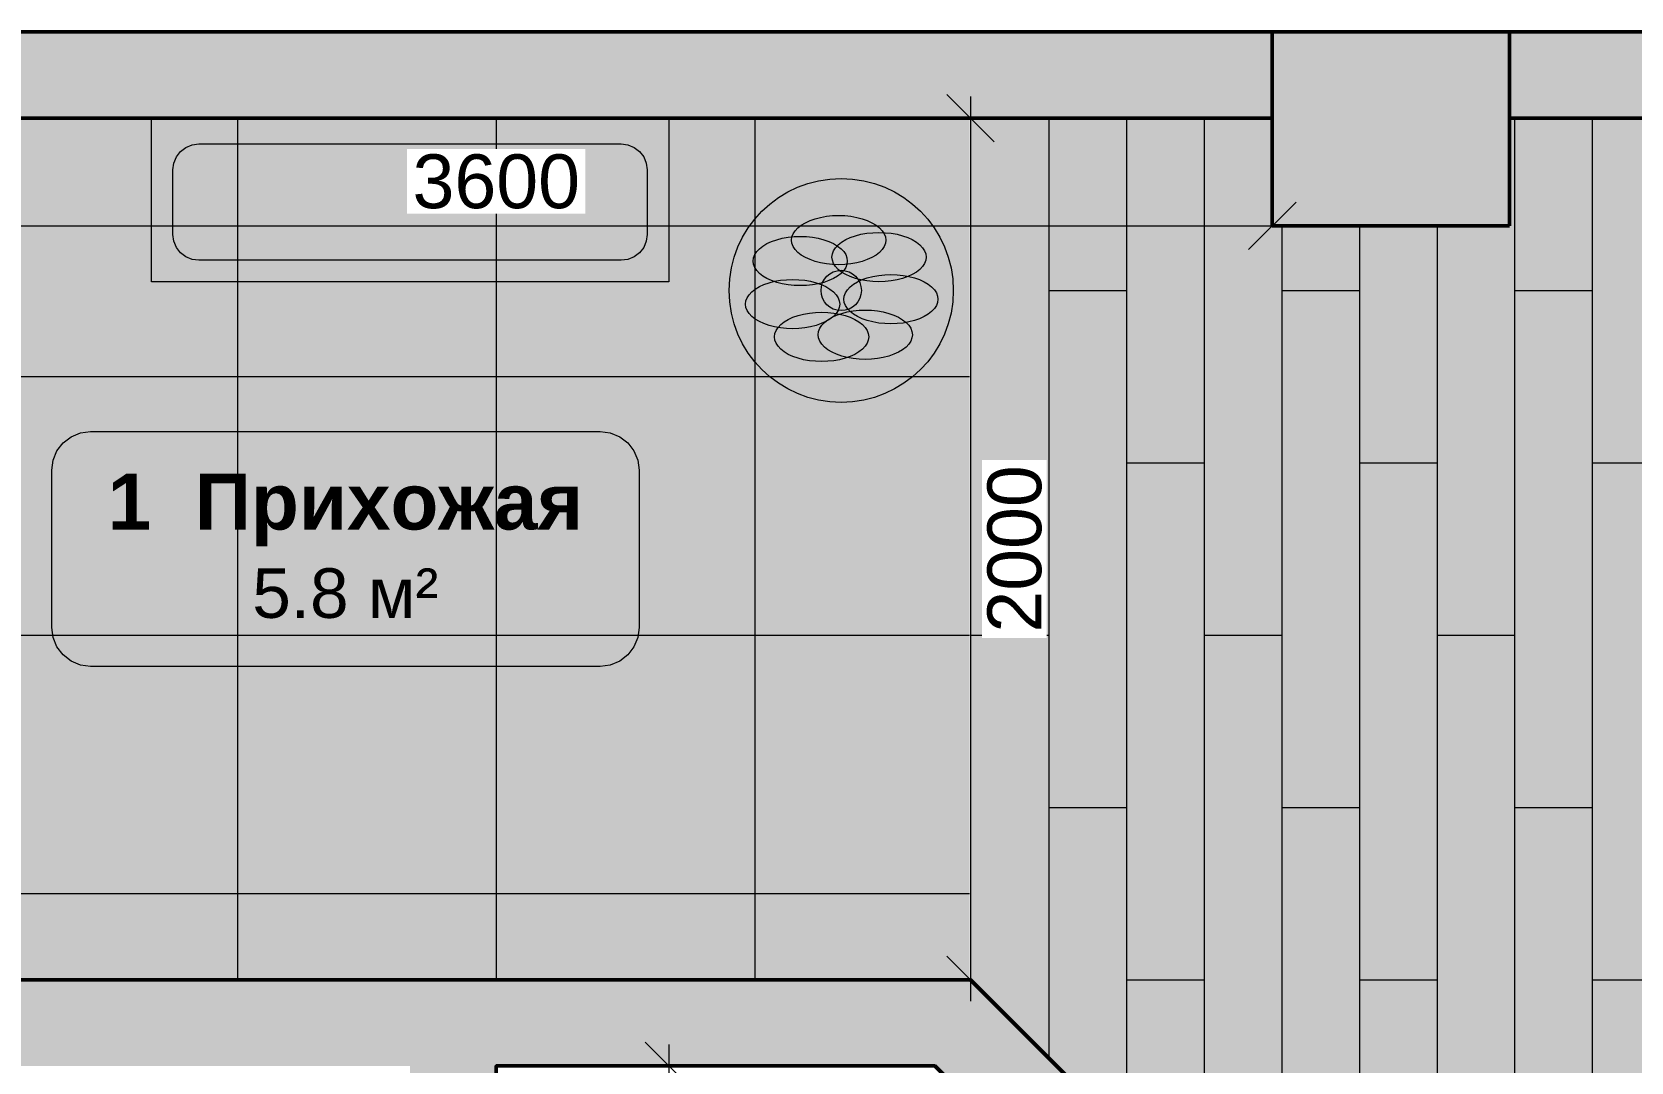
# Model space of a CAD drawing. Header units: millimetres. Extents: x 0 to 11500, y 0 to 14350.
# Drawn here: x 1923 to 5632, y 11959 to 14350 of the extents above; entities that cross this region are included whole.
import ezdxf
from ezdxf.enums import TextEntityAlignment as Align

# ---------------------------------------------------------------- set-up
doc = ezdxf.new("R2010")
doc.units = ezdxf.units.MM
for name, color, linetype, lineweight, true_color in [('A-COLS', 7, 'Continuous', 50, 0x000000), ('A-DIMS', 7, 'Continuous', 13, 0x000000), ('A-TEXT', 7, 'Continuous', 18, 0x000000), ('A-WALL', 7, 'Continuous', 50, 0x000000), ('A-WALL-FILL', 7, 'Continuous', 13, 0x999999), ('I-FLOOR', 7, 'Continuous', 13, 0x595959), ('I-FLOOR-PAT', 7, 'Continuous', 13, 0x595959), ('I-FURN', 7, 'Continuous', 13, 0x595959), ('I-LABEL', 7, 'Continuous', 13, 0x595959), ('I-PLANT', 7, 'Continuous', 13, 0x595959)]:
    doc.layers.add(name, color=color, linetype=linetype, lineweight=lineweight, true_color=true_color)
doc.styles.add('PLAN-BOLD', font='arialbd.ttf')
doc.styles.add('PLAN-REGULAR', font='arial.ttf')
doc.dimstyles.new('PLAN-1-50', dxfattribs={"dimscale": 50, "dimtxt": 2.5, "dimasz": 2.5, "dimexe": 1, "dimexo": 0, "dimgap": 0.8, "dimtad": 1, "dimdec": 0, "dimtxsty": 'PLAN-REGULAR', "dimtsz": 1.1, "dimcen": 2.5, "dimdle": 1, "dimazin": 3, "dimtfac": 1, "dimtmove": 0, "dimatfit": 3, "dimtfill": 1, "dimlwd": 13, "dimlwe": 13})

msp = doc.modelspace()

# ---------------------------------------------------------------- hatches: boundary and pattern name
at = {"layer": 'A-COLS', "true_color": 0x000000}
h = msp.add_hatch(color=7, dxfattribs=at)
h.dxf.hatch_style = 1
h.paths.add_polyline_path([(5350, 13900), (5350, 14350), (4800, 14350), (4800, 13900)])
at = {"layer": 'A-WALL-FILL', "true_color": 0x33363b}
h = msp.add_hatch(color=7, dxfattribs=at)
h.dxf.hatch_style = 1
h.paths.add_polyline_path([(1000, 13850), (1200, 13850), (1200, 14150), (4800, 14150), (4800, 14350), (1200, 14350), (1000, 14350), (1000, 14150)])
h = msp.add_hatch(color=7, dxfattribs=at)
h.dxf.hatch_style = 1
h.paths.add_polyline_path([(6180, 14150), (6180, 12052.8), (6180, 11770), (6313.6, 11636.4), (6455, 11777.8), (6380, 11852.8), (6380, 14150), (10850, 14150), (10850, 14350), (5350, 14350), (5350, 14150)])
h = msp.add_hatch(color=7, dxfattribs=at)
h.dxf.hatch_style = 1
h.paths.add_polyline_path([(1000, 11950), (1200, 11950), (2800, 11950), (2800, 10450), (3000, 10450), (3115, 10450), (3115, 9500), (2800, 9500), (2800, 9300), (4900, 9300), (4900, 8350), (5100, 8350), (5100, 9300), (5100, 9500), (5100, 10150), (4900, 10150), (4900, 9500), (3235, 9500), (3235, 10450), (3235, 10550), (3115, 10550), (3000, 10550), (3000, 11950), (4017.2, 11950), (4900, 11067.2), (4900, 10850), (5100, 10850), (5100, 10867.2), (5100, 11150), (4100, 12150), (3817.2, 12150), (1200, 12150), (1200, 12850), (1000, 12850), (1000, 12150)])
at = {"layer": 'I-FLOOR', "true_color": 0xe0ded6}
h = msp.add_hatch(color=7, dxfattribs=at)
h.dxf.hatch_style = 1
h.paths.add_polyline_path([(4098, 14150), (1200, 14150), (1200, 12150), (3817.2, 12150), (4098, 12150)])
at = {"layer": 'I-FLOOR', "true_color": 0xdebf94}
h = msp.add_hatch(color=7, dxfattribs=at)
h.dxf.hatch_style = 1
h.paths.add_polyline_path([(8000, 4950), (8000, 9050), (8000, 9248), (7150, 9248), (7149.8, 9248), (7149.6, 9248), (7149.4, 9248.1), (7149.2, 9248.2), (7149.1, 9248.2), (7148.9, 9248.3), (7148.7, 9248.5), (7148.6, 9248.6), (7148.5, 9248.7), (7148.3, 9248.9), (7148.2, 9249.1), (7148.2, 9249.2), (7148.1, 9249.4), (7148, 9249.6), (7148, 9249.8), (7148, 9250), (7148, 10220), (6950, 10220), (6950, 10950), (6950, 11000), (6180, 11770), (6180, 12052.8), (6180, 14150), (5350, 14150), (5350, 13900), (4800, 13900), (4800, 14150), (4102, 14150), (4102, 12148), (5100, 11150), (5100, 10867.2), (5100, 9500), (5100, 9300), (5100, 8350), (5375, 8350), (5375, 7800), (5100, 7800), (5100, 4950)])
at = {"layer": 'I-FURN', "true_color": 0x785740}
h = msp.add_hatch(color=7, dxfattribs=at)
h.dxf.hatch_style = 1
h.paths.add_polyline_path([(2200, 14150), (3400, 14150), (3400, 13770), (2200, 13770)])
at = {"layer": 'I-FURN', "true_color": 0xccb899}
h = msp.add_hatch(color=7, dxfattribs=at)
h.dxf.hatch_style = 1
h.paths.add_polyline_path([(3290, 14090), (3305.5, 14088), (3320, 14082), (3332.4, 14072.4), (3342, 14060), (3348, 14045.5), (3350, 14030), (3350, 13880), (3348, 13864.5), (3342, 13850), (3332.4, 13837.6), (3320, 13828), (3305.5, 13822), (3290, 13820), (2310, 13820), (2294.5, 13822), (2280, 13828), (2267.6, 13837.6), (2258, 13850), (2252, 13864.5), (2250, 13880), (2250, 14030), (2252, 14045.5), (2258, 14060), (2267.6, 14072.4), (2280, 14082), (2294.5, 14088), (2310, 14090)])
at = {"layer": 'I-LABEL', "true_color": 0xffffff}
h = msp.add_hatch(color=7, dxfattribs=at)
h.dxf.hatch_style = 1
h.paths.add_polyline_path([(3241.2, 13422.5), (3264.5, 13419.4), (3286.2, 13410.4), (3304.8, 13396.1), (3319.2, 13377.5), (3328.1, 13355.8), (3331.2, 13332.5), (3331.2, 12967.5), (3328.1, 12944.2), (3319.2, 12922.5), (3304.8, 12903.9), (3286.2, 12889.6), (3264.5, 12880.6), (3241.2, 12877.5), (2058.8, 12877.5), (2035.5, 12880.6), (2013.8, 12889.6), (1995.2, 12903.9), (1980.8, 12922.5), (1971.9, 12944.2), (1968.8, 12967.5), (1968.8, 13332.5), (1971.9, 13355.8), (1980.8, 13377.5), (1995.2, 13396.1), (2013.8, 13410.4), (2035.5, 13419.4), (2058.8, 13422.5)])
at = {"layer": 'I-PLANT', "true_color": 0x5c995c}
h = msp.add_hatch(color=7, dxfattribs=at)
h.dxf.hatch_style = 1
edge = h.paths.add_edge_path()
edge.add_arc((3800, 13750), 260, 0, 360)
at = {"layer": 'I-PLANT', "true_color": 0x73b26b}
h = msp.add_hatch(color=7, dxfattribs=at)
h.dxf.hatch_style = 1
h.paths.add_polyline_path([(3903.4, 13866.9), (3902.4, 13859.4), (3899.6, 13852.1), (3895.1, 13845), (3888.7, 13838.3), (3880.8, 13832), (3871.4, 13826.4), (3860.6, 13821.5), (3848.8, 13817.3), (3836, 13814), (3822.4, 13811.6), (3808.4, 13810.1), (3794.2, 13809.7), (3779.9, 13810.1), (3765.9, 13811.6), (3752.4, 13814), (3739.6, 13817.3), (3727.7, 13821.5), (3717, 13826.4), (3707.5, 13832), (3699.6, 13838.3), (3693.3, 13845), (3688.7, 13852.1), (3685.9, 13859.4), (3685, 13866.9), (3685.9, 13874.3), (3688.7, 13881.7), (3693.3, 13888.7), (3699.6, 13895.5), (3707.5, 13901.7), (3717, 13907.3), (3727.7, 13912.2), (3739.6, 13916.4), (3752.4, 13919.7), (3765.9, 13922.1), (3779.9, 13923.6), (3794.2, 13924.1), (3808.4, 13923.6), (3822.4, 13922.1), (3836, 13919.7), (3848.8, 13916.4), (3860.6, 13912.2), (3871.4, 13907.3), (3880.8, 13901.7), (3888.7, 13895.5), (3895.1, 13888.7), (3899.6, 13881.7), (3902.4, 13874.3)])
h = msp.add_hatch(color=7, dxfattribs=at)
h.dxf.hatch_style = 1
h.paths.add_polyline_path([(3814.2, 13818.3), (3813.3, 13810.8), (3810.5, 13803.5), (3805.9, 13796.4), (3799.6, 13789.7), (3791.6, 13783.5), (3782.2, 13777.9), (3771.5, 13772.9), (3759.6, 13768.8), (3746.8, 13765.5), (3733.3, 13763), (3719.3, 13761.6), (3705, 13761.1), (3690.7, 13761.6), (3676.7, 13763), (3663.2, 13765.5), (3650.4, 13768.8), (3638.5, 13772.9), (3627.8, 13777.9), (3618.4, 13783.5), (3610.4, 13789.7), (3604.1, 13796.4), (3599.5, 13803.5), (3596.7, 13810.8), (3595.8, 13818.3), (3596.7, 13825.8), (3599.5, 13833.1), (3604.1, 13840.2), (3610.4, 13846.9), (3618.4, 13853.1), (3627.8, 13858.7), (3638.5, 13863.7), (3650.4, 13867.8), (3663.2, 13871.1), (3676.7, 13873.5), (3690.7, 13875), (3705, 13875.5), (3719.3, 13875), (3733.3, 13873.5), (3746.8, 13871.1), (3759.6, 13867.8), (3771.5, 13863.7), (3782.2, 13858.7), (3791.6, 13853.1), (3799.6, 13846.9), (3805.9, 13840.2), (3810.5, 13833.1), (3813.3, 13825.8)])
h = msp.add_hatch(color=7, dxfattribs=at)
h.dxf.hatch_style = 1
h.paths.add_polyline_path([(3996.9, 13827.4), (3996, 13820), (3993.2, 13812.6), (3988.6, 13805.5), (3982.3, 13798.8), (3974.4, 13792.6), (3964.9, 13787), (3954.2, 13782), (3942.3, 13777.9), (3929.5, 13774.6), (3916, 13772.2), (3902, 13770.7), (3887.7, 13770.2), (3873.5, 13770.7), (3859.5, 13772.2), (3845.9, 13774.6), (3833.1, 13777.9), (3821.2, 13782), (3810.5, 13787), (3801.1, 13792.6), (3793.2, 13798.8), (3786.8, 13805.5), (3782.2, 13812.6), (3779.5, 13820), (3778.5, 13827.4), (3779.5, 13834.9), (3782.2, 13842.2), (3786.8, 13849.3), (3793.2, 13856), (3801.1, 13862.2), (3810.5, 13867.9), (3821.2, 13872.8), (3833.1, 13877), (3845.9, 13880.3), (3859.5, 13882.7), (3873.5, 13884.1), (3887.7, 13884.6), (3902, 13884.1), (3916, 13882.7), (3929.5, 13880.3), (3942.3, 13877), (3954.2, 13872.8), (3964.9, 13867.9), (3974.4, 13862.2), (3982.3, 13856), (3988.6, 13849.3), (3993.2, 13842.2), (3996, 13834.9)])
h = msp.add_hatch(color=7, dxfattribs=at)
h.dxf.hatch_style = 1
h.paths.add_polyline_path([(3796.6, 13718.3), (3795.6, 13710.8), (3792.9, 13703.5), (3788.3, 13696.4), (3781.9, 13689.7), (3774, 13683.5), (3764.6, 13677.9), (3753.8, 13672.9), (3742, 13668.8), (3729.2, 13665.5), (3715.6, 13663.1), (3701.6, 13661.6), (3687.4, 13661.1), (3673.1, 13661.6), (3659.1, 13663.1), (3645.6, 13665.5), (3632.8, 13668.8), (3620.9, 13672.9), (3610.2, 13677.9), (3600.7, 13683.5), (3592.8, 13689.7), (3586.5, 13696.4), (3581.9, 13703.5), (3579.1, 13710.8), (3578.2, 13718.3), (3579.1, 13725.8), (3581.9, 13733.1), (3586.5, 13740.2), (3592.8, 13746.9), (3600.7, 13753.1), (3610.2, 13758.8), (3620.9, 13763.7), (3632.8, 13767.8), (3645.6, 13771.2), (3659.1, 13773.6), (3673.1, 13775), (3687.4, 13775.5), (3701.6, 13775), (3715.6, 13773.6), (3729.2, 13771.2), (3742, 13767.8), (3753.8, 13763.7), (3764.6, 13758.8), (3774, 13753.1), (3781.9, 13746.9), (3788.3, 13740.2), (3792.9, 13733.1), (3795.6, 13725.8)])
at = {"layer": 'I-PLANT', "true_color": 0x8c6140}
h = msp.add_hatch(color=7, dxfattribs=at)
h.dxf.hatch_style = 1
edge = h.paths.add_edge_path()
edge.add_arc((3800, 13750), 46.8, 0, 360)
at = {"layer": 'I-PLANT', "true_color": 0x73b26b}
h = msp.add_hatch(color=7, dxfattribs=at)
h.dxf.hatch_style = 1
h.paths.add_polyline_path([(4024.4, 13729.7), (4023.5, 13722.2), (4020.7, 13714.9), (4016.1, 13707.8), (4009.8, 13701.1), (4001.9, 13694.9), (3992.4, 13689.2), (3981.7, 13684.3), (3969.8, 13680.1), (3957, 13676.8), (3943.5, 13674.4), (3929.5, 13673), (3915.2, 13672.5), (3901, 13673), (3887, 13674.4), (3873.4, 13676.8), (3860.6, 13680.1), (3848.7, 13684.3), (3838, 13689.2), (3828.6, 13694.9), (3820.7, 13701.1), (3814.3, 13707.8), (3809.7, 13714.9), (3807, 13722.2), (3806, 13729.7), (3807, 13737.1), (3809.7, 13744.5), (3814.3, 13751.6), (3820.7, 13758.3), (3828.6, 13764.5), (3838, 13770.1), (3848.7, 13775.1), (3860.6, 13779.2), (3873.4, 13782.5), (3887, 13784.9), (3901, 13786.4), (3915.2, 13786.9), (3929.5, 13786.4), (3943.5, 13784.9), (3957, 13782.5), (3969.8, 13779.2), (3981.7, 13775.1), (3992.4, 13770.1), (4001.9, 13764.5), (4009.8, 13758.3), (4016.1, 13751.6), (4020.7, 13744.5), (4023.5, 13737.1)])
h = msp.add_hatch(color=7, dxfattribs=at)
h.dxf.hatch_style = 1
h.paths.add_polyline_path([(3863.8, 13642.2), (3862.8, 13634.7), (3860, 13627.4), (3855.4, 13620.3), (3849.1, 13613.6), (3841.2, 13607.4), (3831.8, 13601.7), (3821, 13596.8), (3809.2, 13592.7), (3796.3, 13589.3), (3782.8, 13586.9), (3768.8, 13585.5), (3754.6, 13585), (3740.3, 13585.5), (3726.3, 13586.9), (3712.8, 13589.3), (3700, 13592.7), (3688.1, 13596.8), (3677.3, 13601.7), (3667.9, 13607.4), (3660, 13613.6), (3653.7, 13620.3), (3649.1, 13627.4), (3646.3, 13634.7), (3645.4, 13642.2), (3646.3, 13649.7), (3649.1, 13657), (3653.7, 13664.1), (3660, 13670.8), (3667.9, 13677), (3677.3, 13682.6), (3688.1, 13687.6), (3700, 13691.7), (3712.8, 13695), (3726.3, 13697.4), (3740.3, 13698.9), (3754.6, 13699.4), (3768.8, 13698.9), (3782.8, 13697.4), (3796.3, 13695), (3809.2, 13691.7), (3821, 13687.6), (3831.8, 13682.6), (3841.2, 13677), (3849.1, 13670.8), (3855.4, 13664.1), (3860, 13657), (3862.8, 13649.7)])
h = msp.add_hatch(color=7, dxfattribs=at)
h.dxf.hatch_style = 1
h.paths.add_polyline_path([(3965.2, 13647.2), (3964.2, 13639.8), (3961.4, 13632.4), (3956.8, 13625.4), (3950.5, 13618.6), (3942.6, 13612.4), (3933.2, 13606.8), (3922.4, 13601.9), (3910.6, 13597.7), (3897.7, 13594.4), (3884.2, 13592), (3870.2, 13590.5), (3856, 13590), (3841.7, 13590.5), (3827.7, 13592), (3814.2, 13594.4), (3801.4, 13597.7), (3789.5, 13601.9), (3778.7, 13606.8), (3769.3, 13612.4), (3761.4, 13618.6), (3755.1, 13625.4), (3750.5, 13632.4), (3747.7, 13639.8), (3746.8, 13647.2), (3747.7, 13654.7), (3750.5, 13662.1), (3755.1, 13669.1), (3761.4, 13675.8), (3769.3, 13682.1), (3778.7, 13687.7), (3789.5, 13692.6), (3801.4, 13696.8), (3814.2, 13700.1), (3827.7, 13702.5), (3841.7, 13704), (3856, 13704.4), (3870.2, 13704), (3884.2, 13702.5), (3897.7, 13700.1), (3910.6, 13696.8), (3922.4, 13692.6), (3933.2, 13687.7), (3942.6, 13682.1), (3950.5, 13675.8), (3956.8, 13669.1), (3961.4, 13662.1), (3964.2, 13654.7)])

# ---------------------------------------------------------------- linework, layer by layer
at = {"layer": 'A-COLS'}
msp.add_lwpolyline([(5350, 13900), (5350, 14350), (4800, 14350), (4800, 13900)], close=True, dxfattribs=at)
at = {"layer": 'A-WALL'}
for points in [[(1000, 13850), (1200, 13850), (1200, 14150), (4800, 14150), (4800, 14350), (1200, 14350), (1000, 14350), (1000, 14150)], [(6180, 14150), (6180, 12052.8), (6180, 11770), (6313.6, 11636.4), (6455, 11777.8), (6380, 11852.8), (6380, 14150), (10850, 14150), (10850, 14350), (5350, 14350), (5350, 14150)]]:
    msp.add_lwpolyline(points, close=True, dxfattribs=at)
msp.add_lwpolyline([(5100, 8350), (5100, 9300), (5100, 9500), (5100, 10150), (4900, 10150), (4900, 9500), (3235, 9500), (3235, 10450), (3235, 10550), (3115, 10550), (3000, 10550), (3000, 11950), (4017.2, 11950), (4900, 11067.2), (4900, 10850), (5100, 10850), (5100, 10867.2), (5100, 11150), (4100, 12150), (3817.2, 12150), (1200, 12150)], dxfattribs=at)
at = {"layer": 'I-FLOOR-PAT', "lineweight": 9, "true_color": 0xc2bfb8}
for p, q in [((2400, 14150), (2400, 12150)), ((3000, 14150), (3000, 12150)), ((3600, 14150), (3600, 12150)), ((1200, 13550), (4098, 13550)), ((1200, 12950), (4098, 12950)), ((1200, 12350), (4098, 12350))]:
    msp.add_line(p, q, dxfattribs=at)
at = {"layer": 'I-FLOOR-PAT', "lineweight": 9, "true_color": 0xc29e73}
for p, q in [((4102, 14150), (4282, 14150)), ((4282, 14150), (4282, 11968)), ((4462, 14150), (4462, 11788)), ((4642, 14150), (4642, 11608)), ((4642, 14150), (4800, 14150)), ((5350, 14150), (5362, 14150)), ((5362, 14150), (5362, 8350)), ((5542, 14150), (5542, 4950)), ((4822, 13900), (4822, 11428)), ((5002, 13900), (5002, 11248)), ((5182, 13900), (5182, 8350)), ((4282, 13750), (4462, 13750)), ((4822, 13750), (5002, 13750)), ((5362, 13750), (5542, 13750)), ((4462, 13350), (4642, 13350)), ((5002, 13350), (5182, 13350)), ((5542, 13350), (5722, 13350)), ((4102, 12950), (4282, 12950)), ((4642, 12950), (4822, 12950)), ((5182, 12950), (5362, 12950)), ((4282, 12550), (4462, 12550)), ((4822, 12550), (5002, 12550)), ((5362, 12550), (5542, 12550)), ((4462, 12150), (4642, 12150)), ((5002, 12150), (5182, 12150)), ((5542, 12150), (5722, 12150))]:
    msp.add_line(p, q, dxfattribs=at)
at = {"layer": 'I-FURN', "lineweight": 13, "true_color": 0x4c4c52}
msp.add_lwpolyline([(2200, 14150), (3400, 14150), (3400, 13770), (2200, 13770)], close=True, dxfattribs=at)
at = {"layer": 'I-FURN', "lineweight": 13, "true_color": 0x807366}
msp.add_lwpolyline([(3290, 14090), (3305.5, 14088), (3320, 14082), (3332.4, 14072.4), (3342, 14060), (3348, 14045.5), (3350, 14030), (3350, 13880), (3348, 13864.5), (3342, 13850), (3332.4, 13837.6), (3320, 13828), (3305.5, 13822), (3290, 13820), (2310, 13820), (2294.5, 13822), (2280, 13828), (2267.6, 13837.6), (2258, 13850), (2252, 13864.5), (2250, 13880), (2250, 14030), (2252, 14045.5), (2258, 14060), (2267.6, 14072.4), (2280, 14082), (2294.5, 14088), (2310, 14090)], close=True, dxfattribs=at)
at = {"layer": 'I-LABEL', "lineweight": 13, "true_color": 0x8c8c94}
msp.add_lwpolyline([(3241.2, 13422.5), (3264.5, 13419.4), (3286.2, 13410.4), (3304.8, 13396.1), (3319.2, 13377.5), (3328.1, 13355.8), (3331.2, 13332.5), (3331.2, 12967.5), (3328.1, 12944.2), (3319.2, 12922.5), (3304.8, 12903.9), (3286.2, 12889.6), (3264.5, 12880.6), (3241.2, 12877.5), (2058.8, 12877.5), (2035.5, 12880.6), (2013.8, 12889.6), (1995.2, 12903.9), (1980.8, 12922.5), (1971.9, 12944.2), (1968.8, 12967.5), (1968.8, 13332.5), (1971.9, 13355.8), (1980.8, 13377.5), (1995.2, 13396.1), (2013.8, 13410.4), (2035.5, 13419.4), (2058.8, 13422.5)], close=True, dxfattribs=at)
at = {"layer": 'I-PLANT', "lineweight": 9, "true_color": 0x38703d}
for points in [[(3903.4, 13866.9), (3902.4, 13859.4), (3899.6, 13852.1), (3895.1, 13845), (3888.7, 13838.3), (3880.8, 13832), (3871.4, 13826.4), (3860.6, 13821.5), (3848.8, 13817.3), (3836, 13814), (3822.4, 13811.6), (3808.4, 13810.1), (3794.2, 13809.7), (3779.9, 13810.1), (3765.9, 13811.6), (3752.4, 13814), (3739.6, 13817.3), (3727.7, 13821.5), (3717, 13826.4), (3707.5, 13832), (3699.6, 13838.3), (3693.3, 13845), (3688.7, 13852.1), (3685.9, 13859.4), (3685, 13866.9), (3685.9, 13874.3), (3688.7, 13881.7), (3693.3, 13888.7), (3699.6, 13895.5), (3707.5, 13901.7), (3717, 13907.3), (3727.7, 13912.2), (3739.6, 13916.4), (3752.4, 13919.7), (3765.9, 13922.1), (3779.9, 13923.6), (3794.2, 13924.1), (3808.4, 13923.6), (3822.4, 13922.1), (3836, 13919.7), (3848.8, 13916.4), (3860.6, 13912.2), (3871.4, 13907.3), (3880.8, 13901.7), (3888.7, 13895.5), (3895.1, 13888.7), (3899.6, 13881.7), (3902.4, 13874.3)], [(3814.2, 13818.3), (3813.3, 13810.8), (3810.5, 13803.5), (3805.9, 13796.4), (3799.6, 13789.7), (3791.6, 13783.5), (3782.2, 13777.9), (3771.5, 13772.9), (3759.6, 13768.8), (3746.8, 13765.5), (3733.3, 13763), (3719.3, 13761.6), (3705, 13761.1), (3690.7, 13761.6), (3676.7, 13763), (3663.2, 13765.5), (3650.4, 13768.8), (3638.5, 13772.9), (3627.8, 13777.9), (3618.4, 13783.5), (3610.4, 13789.7), (3604.1, 13796.4), (3599.5, 13803.5), (3596.7, 13810.8), (3595.8, 13818.3), (3596.7, 13825.8), (3599.5, 13833.1), (3604.1, 13840.2), (3610.4, 13846.9), (3618.4, 13853.1), (3627.8, 13858.7), (3638.5, 13863.7), (3650.4, 13867.8), (3663.2, 13871.1), (3676.7, 13873.5), (3690.7, 13875), (3705, 13875.5), (3719.3, 13875), (3733.3, 13873.5), (3746.8, 13871.1), (3759.6, 13867.8), (3771.5, 13863.7), (3782.2, 13858.7), (3791.6, 13853.1), (3799.6, 13846.9), (3805.9, 13840.2), (3810.5, 13833.1), (3813.3, 13825.8)], [(3996.9, 13827.4), (3996, 13820), (3993.2, 13812.6), (3988.6, 13805.5), (3982.3, 13798.8), (3974.4, 13792.6), (3964.9, 13787), (3954.2, 13782), (3942.3, 13777.9), (3929.5, 13774.6), (3916, 13772.2), (3902, 13770.7), (3887.7, 13770.2), (3873.5, 13770.7), (3859.5, 13772.2), (3845.9, 13774.6), (3833.1, 13777.9), (3821.2, 13782), (3810.5, 13787), (3801.1, 13792.6), (3793.2, 13798.8), (3786.8, 13805.5), (3782.2, 13812.6), (3779.5, 13820), (3778.5, 13827.4), (3779.5, 13834.9), (3782.2, 13842.2), (3786.8, 13849.3), (3793.2, 13856), (3801.1, 13862.2), (3810.5, 13867.9), (3821.2, 13872.8), (3833.1, 13877), (3845.9, 13880.3), (3859.5, 13882.7), (3873.5, 13884.1), (3887.7, 13884.6), (3902, 13884.1), (3916, 13882.7), (3929.5, 13880.3), (3942.3, 13877), (3954.2, 13872.8), (3964.9, 13867.9), (3974.4, 13862.2), (3982.3, 13856), (3988.6, 13849.3), (3993.2, 13842.2), (3996, 13834.9)], [(3796.6, 13718.3), (3795.6, 13710.8), (3792.9, 13703.5), (3788.3, 13696.4), (3781.9, 13689.7), (3774, 13683.5), (3764.6, 13677.9), (3753.8, 13672.9), (3742, 13668.8), (3729.2, 13665.5), (3715.6, 13663.1), (3701.6, 13661.6), (3687.4, 13661.1), (3673.1, 13661.6), (3659.1, 13663.1), (3645.6, 13665.5), (3632.8, 13668.8), (3620.9, 13672.9), (3610.2, 13677.9), (3600.7, 13683.5), (3592.8, 13689.7), (3586.5, 13696.4), (3581.9, 13703.5), (3579.1, 13710.8), (3578.2, 13718.3), (3579.1, 13725.8), (3581.9, 13733.1), (3586.5, 13740.2), (3592.8, 13746.9), (3600.7, 13753.1), (3610.2, 13758.8), (3620.9, 13763.7), (3632.8, 13767.8), (3645.6, 13771.2), (3659.1, 13773.6), (3673.1, 13775), (3687.4, 13775.5), (3701.6, 13775), (3715.6, 13773.6), (3729.2, 13771.2), (3742, 13767.8), (3753.8, 13763.7), (3764.6, 13758.8), (3774, 13753.1), (3781.9, 13746.9), (3788.3, 13740.2), (3792.9, 13733.1), (3795.6, 13725.8)], [(4024.4, 13729.7), (4023.5, 13722.2), (4020.7, 13714.9), (4016.1, 13707.8), (4009.8, 13701.1), (4001.9, 13694.9), (3992.4, 13689.2), (3981.7, 13684.3), (3969.8, 13680.1), (3957, 13676.8), (3943.5, 13674.4), (3929.5, 13673), (3915.2, 13672.5), (3901, 13673), (3887, 13674.4), (3873.4, 13676.8), (3860.6, 13680.1), (3848.7, 13684.3), (3838, 13689.2), (3828.6, 13694.9), (3820.7, 13701.1), (3814.3, 13707.8), (3809.7, 13714.9), (3807, 13722.2), (3806, 13729.7), (3807, 13737.1), (3809.7, 13744.5), (3814.3, 13751.6), (3820.7, 13758.3), (3828.6, 13764.5), (3838, 13770.1), (3848.7, 13775.1), (3860.6, 13779.2), (3873.4, 13782.5), (3887, 13784.9), (3901, 13786.4), (3915.2, 13786.9), (3929.5, 13786.4), (3943.5, 13784.9), (3957, 13782.5), (3969.8, 13779.2), (3981.7, 13775.1), (3992.4, 13770.1), (4001.9, 13764.5), (4009.8, 13758.3), (4016.1, 13751.6), (4020.7, 13744.5), (4023.5, 13737.1)], [(3863.8, 13642.2), (3862.8, 13634.7), (3860, 13627.4), (3855.4, 13620.3), (3849.1, 13613.6), (3841.2, 13607.4), (3831.8, 13601.7), (3821, 13596.8), (3809.2, 13592.7), (3796.3, 13589.3), (3782.8, 13586.9), (3768.8, 13585.5), (3754.6, 13585), (3740.3, 13585.5), (3726.3, 13586.9), (3712.8, 13589.3), (3700, 13592.7), (3688.1, 13596.8), (3677.3, 13601.7), (3667.9, 13607.4), (3660, 13613.6), (3653.7, 13620.3), (3649.1, 13627.4), (3646.3, 13634.7), (3645.4, 13642.2), (3646.3, 13649.7), (3649.1, 13657), (3653.7, 13664.1), (3660, 13670.8), (3667.9, 13677), (3677.3, 13682.6), (3688.1, 13687.6), (3700, 13691.7), (3712.8, 13695), (3726.3, 13697.4), (3740.3, 13698.9), (3754.6, 13699.4), (3768.8, 13698.9), (3782.8, 13697.4), (3796.3, 13695), (3809.2, 13691.7), (3821, 13687.6), (3831.8, 13682.6), (3841.2, 13677), (3849.1, 13670.8), (3855.4, 13664.1), (3860, 13657), (3862.8, 13649.7)], [(3965.2, 13647.2), (3964.2, 13639.8), (3961.4, 13632.4), (3956.8, 13625.4), (3950.5, 13618.6), (3942.6, 13612.4), (3933.2, 13606.8), (3922.4, 13601.9), (3910.6, 13597.7), (3897.7, 13594.4), (3884.2, 13592), (3870.2, 13590.5), (3856, 13590), (3841.7, 13590.5), (3827.7, 13592), (3814.2, 13594.4), (3801.4, 13597.7), (3789.5, 13601.9), (3778.7, 13606.8), (3769.3, 13612.4), (3761.4, 13618.6), (3755.1, 13625.4), (3750.5, 13632.4), (3747.7, 13639.8), (3746.8, 13647.2), (3747.7, 13654.7), (3750.5, 13662.1), (3755.1, 13669.1), (3761.4, 13675.8), (3769.3, 13682.1), (3778.7, 13687.7), (3789.5, 13692.6), (3801.4, 13696.8), (3814.2, 13700.1), (3827.7, 13702.5), (3841.7, 13704), (3856, 13704.4), (3870.2, 13704), (3884.2, 13702.5), (3897.7, 13700.1), (3910.6, 13696.8), (3922.4, 13692.6), (3933.2, 13687.7), (3942.6, 13682.1), (3950.5, 13675.8), (3956.8, 13669.1), (3961.4, 13662.1), (3964.2, 13654.7)]]:
    msp.add_lwpolyline(points, close=True, dxfattribs=at)
at = {"layer": 'I-PLANT', "lineweight": 13, "true_color": 0x38703d}
msp.add_circle((3800, 13750), 260, dxfattribs=at)
at = {"layer": 'I-PLANT', "lineweight": 9, "true_color": 0x38703d}
msp.add_circle((3800, 13750), 46.8, dxfattribs=at)

# ---------------------------------------------------------------- texts
at = {"layer": 'A-TEXT'}
for s, height, style, p in [('1  Прихожая', 130, 'PLAN-BOLD', (2650, 13260)), ('5.8 м²', 115, 'PLAN-REGULAR', (2650, 13047.5))]:
    msp.add_text(s, height=height, dxfattribs=dict(at, style=style)).set_placement(p, align=Align.MIDDLE_CENTER)

# ---------------------------------------------------------------- next in the draw order: dimensions: what is measured, and where the dimension line sits
at = {"layer": 'A-DIMS'}
msp.add_linear_dim(base=(1200, 13900), p1=(1200, 13900), p2=(4800, 13900), dimstyle='PLAN-1-50', override={"dimse1": 1, "dimse2": 1}, dxfattribs=at).render()
msp.add_linear_dim(base=(3400, 11950), p1=(3400, 11950), p2=(3400, 9500), angle=90, dimstyle='PLAN-1-50', override={"dimse1": 1, "dimse2": 1}, dxfattribs=at).render()

# ---------------------------------------------------------------- next in the draw order: dimensions: what is measured, and where the dimension line sits
msp.add_linear_dim(base=(4100, 14150), p1=(4100, 14150), p2=(4100, 12150), angle=90, dimstyle='PLAN-1-50', override={"dimse1": 1, "dimse2": 1}, dxfattribs=at).render()

doc.saveas('drawing.dxf')
